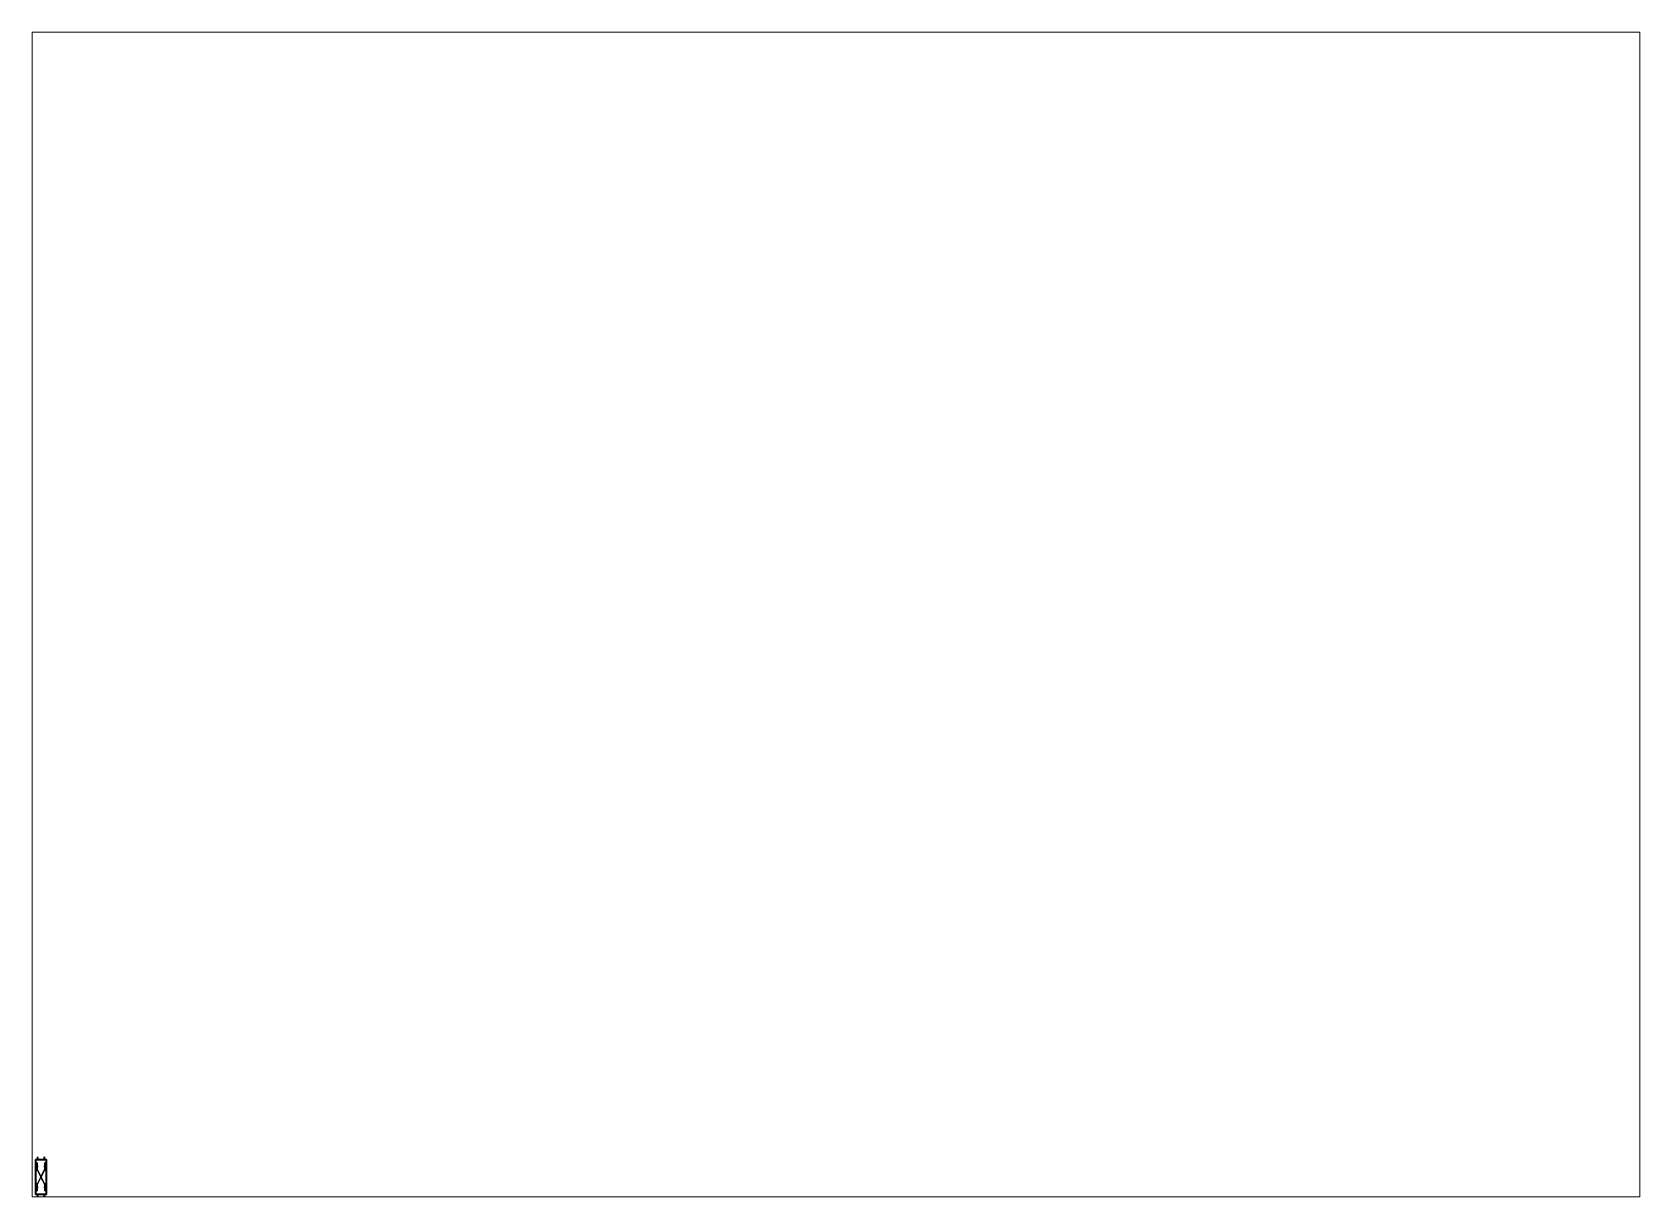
# Paper-space layout 'Layout1' of a CAD drawing. Extents: x 28 to 251, y 20 to 181.
# The model-space entities are those that its viewports show. They can reach past a viewport. Long polylines and large blocks are cut down to what shows.
import ezdxf

# ---------------------------------------------------------------- set-up
doc = ezdxf.new("R2010")
doc.units = 0
doc.layers.get('0').update_dxf_attribs({"linetype": 'CONTINUOUS'})
doc.layers.add('BUFFER', color=1, linetype='CONTINUOUS')

msp = doc.modelspace()

# ---------------------------------------------------------------- linework, layer by layer
for points in [[(1.42, 4.6, 0.99), (1.42, -4.6, 0.99), (-1.42, -4.6, 0.99), (-1.42, 4.6, 0.99)], [(-1.42, 4.6, 0.99), (-1.42, -4.6, 0.99), (-1.42, -4.6, 1.24), (-1.42, 4.6, 1.24)], [(1.42, 4.6, 1.24), (1.42, 4.6, 0.99), (-1.42, 4.6, 0.99), (-1.42, 4.6, 1.24)], [(-1.42, 4.6, 1.67), (-1.36, 4.54, 1.67), (1.36, 4.54, 1.67), (1.42, 4.6, 1.67)], [(1.42, 4.6, 1.67), (1.42, 4.6, 1.24), (-1.42, 4.6, 1.24), (-1.42, 4.6, 1.67)], [(-1.42, 4.6, 1.67), (-1.42, 4.6, 1.24), (-1.42, -4.6, 1.24), (-1.42, -4.6, 1.67)], [(-1.36, 4.5, 1.67), (-1.36, 4.54, 1.67), (-1.42, 4.6, 1.67), (-1.42, 4.5, 1.67)], [(-1.42, 3.35, 2), (-1.42, 4.5, 1.67), (-1.42, -4.5, 1.67), (-1.42, -3.35, 2)], [(-1.36, 3.35, 2), (-1.36, 4.5, 1.67), (-1.42, 4.5, 1.67), (-1.42, 3.35, 2)], [(-1.36, 4.54, 1.67), (-1.36, 4.54, 1.24), (1.36, 4.54, 1.24), (1.36, 4.54, 1.67)], [(-1.36, -4.54, 1.67), (-1.36, -4.54, 1.24), (-1.36, 4.54, 1.24), (-1.36, 4.54, 1.67)], [(1.36, 4.54, 1.24), (-1.36, 4.54, 1.24), (-1.36, -4.54, 1.24), (1.36, -4.54, 1.24)], [(-1.36, -3.35, 2), (-1.36, -4.5, 1.67), (-1.36, 4.5, 1.67), (-1.36, 3.35, 2)], [(1.42, 4.5, 1.67), (1.42, 4.6, 1.67), (1.36, 4.54, 1.67), (1.36, 4.5, 1.67)], [(1.36, 4.54, 1.67), (1.36, 4.54, 1.24), (1.36, -4.54, 1.24), (1.36, -4.54, 1.67)], [(1.42, 3.35, 2), (1.42, 4.5, 1.67), (1.36, 4.5, 1.67), (1.36, 3.35, 2)], [(1.36, 3.35, 2), (1.36, 4.5, 1.67), (1.36, -4.5, 1.67), (1.36, -3.35, 2)], [(1.42, -4.6, 1.24), (1.42, -4.6, 0.99), (1.42, 4.6, 0.99), (1.42, 4.6, 1.24)], [(1.42, -4.6, 1.67), (1.42, -4.6, 1.24), (1.42, 4.6, 1.24), (1.42, 4.6, 1.67)], [(1.42, -3.35, 2), (1.42, -4.5, 1.67), (1.42, 4.5, 1.67), (1.42, 3.35, 2)], [(-1.42, -3.35, 2), (-1.36, -3.35, 2), (-1.36, 3.35, 2), (-1.42, 3.35, 2)], [(-0.93, 2.91, 0.63), (-0.93, 2.91, 0.35), (-1.19, 2.91, 0.35), (-1.19, 2.91, 0.63)], [(-1.19, 2.91, 0.63), (-1.19, 2.91, 0.35), (-1.19, 2.62, 0.35), (-1.19, 2.62, 0.63)], [(-1.19, 2.62, 0.35), (-1.19, 2.91, 0.35), (-0.93, 2.91, 0.35), (-0.93, 2.62, 0.35)], [(-0.93, 2.62, 0.63), (-0.93, 2.91, 0.63), (-1.19, 2.91, 0.63), (-1.19, 2.62, 0.63)], [(-1.19, 2.62, 0.63), (-1.19, 2.62, 0.35), (-0.93, 2.62, 0.35), (-0.93, 2.62, 0.63)], [(-1.02, 2.8, 0.87), (-1.02, 2.8, 0.63), (-1.16, 2.8, 0.63), (-1.16, 2.8, 0.87)], [(-1.16, 2.8, 0.87), (-1.16, 2.8, 0.63), (-1.16, 2.72, 0.63), (-1.16, 2.72, 0.87)], [(-1.02, 2.72, 0.87), (-1.02, 2.8, 0.87), (-1.16, 2.8, 0.87), (-1.16, 2.72, 0.87)], [(-1.16, 2.72, 0.87), (-1.16, 2.72, 0.63), (-1.02, 2.72, 0.63), (-1.02, 2.72, 0.87)], [(-0.98, 3.69, 0.99), (-0.98, 3.69, 0.96), (-1.15, 3.69, 0.96), (-1.15, 3.69, 0.99)], [(-1.15, 3.69, 0.96), (-0.98, 3.69, 0.96), (-0.98, 3.33, 0.83), (-1.15, 3.33, 0.83)], [(-1.15, 3.69, 0.99), (-1.15, 3.69, 0.96), (-1.15, 3.33, 0.83), (-1.15, 3.19, 0.99)], [(-1.15, 3.35, 0.88), (-1.15, 2.95, 0.68), (-1.15, 3.04, 0.85), (-1.15, 3.26, 0.95)], [(-1.02, 3.35, 0.88), (-1.02, 2.95, 0.68), (-1.15, 2.95, 0.68), (-1.15, 3.35, 0.88)], [(-1.15, 3.33, 0.83), (-0.98, 3.33, 0.83), (-0.98, 3.19, 0.99), (-1.15, 3.19, 0.99)], [(-1.15, 3.26, 0.95), (-1.15, 3.04, 0.85), (-1.02, 3.04, 0.85), (-1.02, 3.26, 0.95)], [(-1.15, 2.95, 0.68), (-1.15, 2.8, 0.68), (-1.15, 2.8, 0.85), (-1.15, 3.04, 0.85)], [(-1.15, 3.04, 0.85), (-1.15, 2.8, 0.85), (-1.02, 2.8, 0.85), (-1.02, 3.04, 0.85)], [(-1.02, 2.95, 0.68), (-1.02, 2.8, 0.68), (-1.15, 2.8, 0.68), (-1.15, 2.95, 0.68)], [(-1.02, 2.48, 0.85), (-1.02, 2.72, 0.85), (-1.15, 2.72, 0.85), (-1.15, 2.48, 0.85)], [(-1.15, 2.57, 0.68), (-1.15, 2.72, 0.68), (-1.02, 2.72, 0.68), (-1.02, 2.57, 0.68)], [(-1.15, 2.72, 0.85), (-1.15, 2.72, 0.68), (-1.15, 2.57, 0.68), (-1.15, 2.48, 0.85)], [(-1.15, 2.17, 0.88), (-1.15, 2.57, 0.68), (-1.02, 2.57, 0.68), (-1.02, 2.17, 0.88)], [(-1.15, 2.48, 0.85), (-1.15, 2.57, 0.68), (-1.15, 2.17, 0.88), (-1.15, 2.26, 0.95)], [(-1.02, 2.26, 0.95), (-1.02, 2.48, 0.85), (-1.15, 2.48, 0.85), (-1.15, 2.26, 0.95)], [(-0.98, 2.19, 0.83), (-1.15, 2.19, 0.83), (-1.15, 2.33, 0.99), (-0.98, 2.33, 0.99)], [(-1.15, 2.33, 0.99), (-1.15, 2.19, 0.83), (-1.15, 1.83, 0.96), (-1.15, 1.83, 0.99)], [(-0.98, 1.83, 0.96), (-1.15, 1.83, 0.96), (-1.15, 2.19, 0.83), (-0.98, 2.19, 0.83)], [(-1.15, 1.83, 0.99), (-1.15, 1.83, 0.96), (-0.98, 1.83, 0.96), (-0.98, 1.83, 0.99)], [(-1.02, 3.04, 0.85), (-1.02, 2.95, 0.68), (-1.02, 3.35, 0.88), (-1.02, 3.26, 0.95)], [(-0.98, 3.27, 0.99), (-0.98, 2.94, 0.35), (-1.02, 2.94, 0.35), (-1.02, 3.27, 0.99)], [(-1.02, 3.27, 0.99), (-1.02, 2.94, 0.35), (-1.02, 2.94, 0.49), (-1.02, 3.19, 0.99)], [(-1.02, 3.19, 0.99), (-1.02, 2.94, 0.49), (-0.98, 2.94, 0.49), (-0.98, 3.19, 0.99)], [(-0.98, 2.94, 0.99), (-0.98, 2.94, 0.23), (-1.02, 2.94, 0.23), (-1.02, 2.94, 0.99)], [(-1.02, 2.94, 0.68), (-1.02, 2.94, 0.23), (-1.02, 2.59, 0.23), (-1.02, 2.59, 0.68)], [(-1.02, 2.59, 0.23), (-1.02, 2.94, 0.23), (-0.98, 2.94, 0.23), (-0.98, 2.59, 0.23)], [(-1.02, 2.94, 0.99), (-1.02, 2.94, 0.68), (-1.02, 2.86, 0.68), (-1.02, 2.86, 0.99)], [(-0.98, 2.67, 0.68), (-0.98, 2.86, 0.68), (-1.02, 2.94, 0.68), (-1.02, 2.59, 0.68)], [(-1.02, 2.86, 0.99), (-1.02, 2.86, 0.68), (-0.98, 2.86, 0.68), (-0.98, 2.86, 0.99)], [(-1.02, 2.72, 0.63), (-1.02, 2.8, 0.63), (-1.02, 2.8, 0.87), (-1.02, 2.72, 0.87)], [(-0.98, 2.67, 0.99), (-0.98, 2.67, 0.68), (-1.02, 2.67, 0.68), (-1.02, 2.67, 0.99)], [(-1.02, 2.67, 0.99), (-1.02, 2.67, 0.68), (-1.02, 2.59, 0.68), (-1.02, 2.59, 0.99)], [(-1.02, 2.26, 0.99), (-1.02, 2.59, 0.35), (-0.98, 2.59, 0.35), (-0.98, 2.26, 0.99)], [(-1.02, 2.59, 0.49), (-1.02, 2.59, 0.35), (-1.02, 2.26, 0.99), (-1.02, 2.34, 0.99)], [(-1.02, 2.59, 0.99), (-1.02, 2.59, 0.23), (-0.98, 2.59, 0.23), (-0.98, 2.59, 0.99)], [(-0.98, 2.34, 0.99), (-0.98, 2.59, 0.49), (-1.02, 2.59, 0.49), (-1.02, 2.34, 0.99)], [(-1.02, 2.17, 0.88), (-1.02, 2.57, 0.68), (-1.02, 2.48, 0.85), (-1.02, 2.26, 0.95)], [(-1, 2.03, 0.9), (-0.02, 0.03, 0.43), (-0.02, 0.03, 0.46), (-1, 2, 0.92)], [(-0.98, 2.03, 0.9), (0, 0.03, 0.43), (-0.02, 0.03, 0.43), (-1, 2.03, 0.9)], [(-1, 2, 0.92), (-0.02, 0.03, 0.46), (0, 0.03, 0.46), (-0.98, 2, 0.92)], [(-0.98, 3.19, 0.99), (-0.98, 3.33, 0.83), (-0.98, 3.69, 0.96), (-0.98, 3.69, 0.99)], [(-0.98, 2.94, 0.49), (-0.98, 2.94, 0.35), (-0.98, 3.27, 0.99), (-0.98, 3.19, 0.99)], [(-0.98, 2.59, 0.23), (-0.98, 2.94, 0.23), (-0.98, 2.94, 0.68), (-0.98, 2.59, 0.68)], [(-0.98, 2.86, 0.68), (-0.98, 2.94, 0.68), (-0.98, 2.94, 0.99), (-0.98, 2.86, 0.99)], [(-0.98, 2.59, 0.68), (-0.98, 2.67, 0.68), (-0.98, 2.67, 0.99), (-0.98, 2.59, 0.99)], [(-0.98, 2.26, 0.99), (-0.98, 2.59, 0.35), (-0.98, 2.59, 0.49), (-0.98, 2.34, 0.99)], [(-0.98, 1.83, 0.99), (-0.98, 1.83, 0.96), (-0.98, 2.19, 0.83), (-0.98, 2.33, 0.99)], [(0, 0.03, 0.46), (0, 0.03, 0.43), (-0.98, 2.03, 0.9), (-0.98, 2, 0.92)], [(-0.93, 2.62, 0.35), (-0.93, 2.91, 0.35), (-0.93, 2.91, 0.63), (-0.93, 2.62, 0.63)], [(-0.02, 0.03, 0.41), (-0.04, 0, 0.41), (-0.04, 0, 0.99), (-0.02, 0.03, 0.99)], [(0.02, 0.03, 0.41), (-0.02, -0.03, 0.41), (-0.04, 0, 0.41), (-0.02, 0.03, 0.41)], [(-0.04, 0, 0.41), (-0.02, -0.03, 0.41), (-0.02, -0.03, 0.99), (-0.04, 0, 0.99)], [(0.02, 0.03, 0.41), (-0.02, 0.03, 0.41), (-0.02, 0.03, 0.99), (0.02, 0.03, 0.99)], [(0.04, 0, 0.41), (0.02, -0.03, 0.41), (-0.02, -0.03, 0.41), (0.02, 0.03, 0.41)], [(0.98, 2.03, 0.9), (0, 0.03, 0.43), (0, 0.03, 0.46), (0.98, 2, 0.92)], [(1, 2.03, 0.9), (0.02, 0.03, 0.43), (0, 0.03, 0.43), (0.98, 2.03, 0.9)], [(0.98, 2, 0.92), (0, 0.03, 0.46), (0.02, 0.03, 0.46), (1, 2, 0.92)], [(0.02, 0.03, 0.46), (0.02, 0.03, 0.43), (1, 2.03, 0.9), (1, 2, 0.92)], [(0.04, 0, 0.41), (0.02, 0.03, 0.41), (0.02, 0.03, 0.99), (0.04, 0, 0.99)], [(0.02, -0.03, 0.41), (0.04, 0, 0.41), (0.04, 0, 0.99), (0.02, -0.03, 0.99)], [(1.19, 2.91, 0.63), (1.19, 2.91, 0.35), (0.93, 2.91, 0.35), (0.93, 2.91, 0.63)], [(0.93, 2.91, 0.35), (0.93, 2.62, 0.35), (0.93, 2.62, 0.63), (0.93, 2.91, 0.63)], [(1.19, 2.91, 0.35), (1.19, 2.62, 0.35), (0.93, 2.62, 0.35), (0.93, 2.91, 0.35)], [(0.93, 2.91, 0.63), (0.93, 2.62, 0.63), (1.19, 2.62, 0.63), (1.19, 2.91, 0.63)], [(0.93, 2.62, 0.63), (0.93, 2.62, 0.35), (1.19, 2.62, 0.35), (1.19, 2.62, 0.63)], [(0.98, 3.69, 0.99), (0.98, 3.69, 0.96), (0.98, 3.33, 0.83), (0.98, 3.19, 0.99)], [(1.15, 3.69, 0.99), (1.15, 3.69, 0.96), (0.98, 3.69, 0.96), (0.98, 3.69, 0.99)], [(0.98, 3.69, 0.96), (1.15, 3.69, 0.96), (1.15, 3.33, 0.83), (0.98, 3.33, 0.83)], [(0.98, 3.33, 0.83), (1.15, 3.33, 0.83), (1.15, 3.19, 0.99), (0.98, 3.19, 0.99)], [(1.02, 3.27, 0.99), (1.02, 2.94, 0.35), (0.98, 2.94, 0.35), (0.98, 3.27, 0.99)], [(0.98, 3.27, 0.99), (0.98, 2.94, 0.35), (0.98, 2.94, 0.49), (0.98, 3.19, 0.99)], [(0.98, 3.19, 0.99), (0.98, 2.94, 0.49), (1.02, 2.94, 0.49), (1.02, 3.19, 0.99)], [(1.02, 2.94, 0.99), (1.02, 2.94, 0.23), (0.98, 2.94, 0.23), (0.98, 2.94, 0.99)], [(0.98, 2.94, 0.23), (0.98, 2.59, 0.23), (0.98, 2.59, 0.68), (0.98, 2.94, 0.68)], [(1.02, 2.94, 0.23), (1.02, 2.59, 0.23), (0.98, 2.59, 0.23), (0.98, 2.94, 0.23)], [(0.98, 2.94, 0.68), (0.98, 2.86, 0.68), (0.98, 2.86, 0.99), (0.98, 2.94, 0.99)], [(0.98, 2.86, 0.68), (0.98, 2.67, 0.68), (1.02, 2.59, 0.68), (1.02, 2.94, 0.68)], [(0.98, 2.86, 0.99), (0.98, 2.86, 0.68), (1.02, 2.86, 0.68), (1.02, 2.86, 0.99)], [(1.02, 2.67, 0.99), (1.02, 2.67, 0.68), (0.98, 2.67, 0.68), (0.98, 2.67, 0.99)], [(0.98, 2.67, 0.68), (0.98, 2.59, 0.68), (0.98, 2.59, 0.99), (0.98, 2.67, 0.99)], [(0.98, 2.26, 0.99), (0.98, 2.59, 0.35), (1.02, 2.59, 0.35), (1.02, 2.26, 0.99)], [(0.98, 2.59, 0.49), (0.98, 2.59, 0.35), (0.98, 2.26, 0.99), (0.98, 2.34, 0.99)], [(0.98, 2.59, 0.99), (0.98, 2.59, 0.23), (1.02, 2.59, 0.23), (1.02, 2.59, 0.99)], [(1.02, 2.34, 0.99), (1.02, 2.59, 0.49), (0.98, 2.59, 0.49), (0.98, 2.34, 0.99)], [(1.15, 2.19, 0.83), (0.98, 2.19, 0.83), (0.98, 2.33, 0.99), (1.15, 2.33, 0.99)], [(0.98, 2.33, 0.99), (0.98, 2.19, 0.83), (0.98, 1.83, 0.96), (0.98, 1.83, 0.99)], [(1.15, 1.83, 0.96), (0.98, 1.83, 0.96), (0.98, 2.19, 0.83), (1.15, 2.19, 0.83)], [(0.98, 1.83, 0.99), (0.98, 1.83, 0.96), (1.15, 1.83, 0.96), (1.15, 1.83, 0.99)], [(1.15, 3.35, 0.88), (1.15, 2.95, 0.68), (1.02, 2.95, 0.68), (1.02, 3.35, 0.88)], [(1.02, 3.35, 0.88), (1.02, 2.95, 0.68), (1.02, 3.04, 0.85), (1.02, 3.26, 0.95)], [(1.02, 2.94, 0.49), (1.02, 2.94, 0.35), (1.02, 3.27, 0.99), (1.02, 3.19, 0.99)], [(1.02, 3.26, 0.95), (1.02, 3.04, 0.85), (1.15, 3.04, 0.85), (1.15, 3.26, 0.95)], [(1.02, 3.04, 0.85), (1.02, 2.8, 0.85), (1.15, 2.8, 0.85), (1.15, 3.04, 0.85)], [(1.02, 2.95, 0.68), (1.02, 2.8, 0.68), (1.02, 2.8, 0.85), (1.02, 3.04, 0.85)], [(1.15, 2.95, 0.68), (1.15, 2.8, 0.68), (1.02, 2.8, 0.68), (1.02, 2.95, 0.68)], [(1.02, 2.59, 0.68), (1.02, 2.59, 0.23), (1.02, 2.94, 0.23), (1.02, 2.94, 0.68)], [(1.02, 2.86, 0.99), (1.02, 2.86, 0.68), (1.02, 2.94, 0.68), (1.02, 2.94, 0.99)], [(1.02, 2.8, 0.87), (1.02, 2.72, 0.87), (1.16, 2.72, 0.87), (1.16, 2.8, 0.87)], [(1.02, 2.8, 0.63), (1.02, 2.72, 0.63), (1.02, 2.72, 0.87), (1.02, 2.8, 0.87)], [(1.16, 2.8, 0.87), (1.16, 2.8, 0.63), (1.02, 2.8, 0.63), (1.02, 2.8, 0.87)], [(1.15, 2.48, 0.85), (1.15, 2.72, 0.85), (1.02, 2.72, 0.85), (1.02, 2.48, 0.85)], [(1.02, 2.57, 0.68), (1.02, 2.72, 0.68), (1.15, 2.72, 0.68), (1.15, 2.57, 0.68)], [(1.02, 2.72, 0.85), (1.02, 2.72, 0.68), (1.02, 2.57, 0.68), (1.02, 2.48, 0.85)], [(1.02, 2.72, 0.87), (1.02, 2.72, 0.63), (1.16, 2.72, 0.63), (1.16, 2.72, 0.87)], [(1.02, 2.59, 0.99), (1.02, 2.59, 0.68), (1.02, 2.67, 0.68), (1.02, 2.67, 0.99)], [(1.02, 2.26, 0.99), (1.02, 2.59, 0.35), (1.02, 2.59, 0.49), (1.02, 2.34, 0.99)], [(1.02, 2.17, 0.88), (1.02, 2.57, 0.68), (1.15, 2.57, 0.68), (1.15, 2.17, 0.88)], [(1.02, 2.48, 0.85), (1.02, 2.57, 0.68), (1.02, 2.17, 0.88), (1.02, 2.26, 0.95)], [(1.15, 2.26, 0.95), (1.15, 2.48, 0.85), (1.02, 2.48, 0.85), (1.02, 2.26, 0.95)], [(1.15, 3.19, 0.99), (1.15, 3.33, 0.83), (1.15, 3.69, 0.96), (1.15, 3.69, 0.99)], [(1.15, 3.04, 0.85), (1.15, 2.95, 0.68), (1.15, 3.35, 0.88), (1.15, 3.26, 0.95)], [(1.15, 2.8, 0.85), (1.15, 2.8, 0.68), (1.15, 2.95, 0.68), (1.15, 3.04, 0.85)], [(1.15, 2.57, 0.68), (1.15, 2.72, 0.68), (1.15, 2.72, 0.85), (1.15, 2.48, 0.85)], [(1.15, 2.17, 0.88), (1.15, 2.57, 0.68), (1.15, 2.48, 0.85), (1.15, 2.26, 0.95)], [(1.15, 1.83, 0.99), (1.15, 1.83, 0.96), (1.15, 2.19, 0.83), (1.15, 2.33, 0.99)], [(1.16, 2.72, 0.87), (1.16, 2.72, 0.63), (1.16, 2.8, 0.63), (1.16, 2.8, 0.87)], [(1.19, 2.62, 0.63), (1.19, 2.62, 0.35), (1.19, 2.91, 0.35), (1.19, 2.91, 0.63)], [(1.36, -3.35, 2), (1.42, -3.35, 2), (1.42, 3.35, 2), (1.36, 3.35, 2)], [(-1.42, -4.5, 1.67), (-1.36, -4.5, 1.67), (-1.36, -3.35, 2), (-1.42, -3.35, 2)], [(-1.19, -2.61, 0.63), (-1.19, -2.61, 0.35), (-1.19, -2.9, 0.35), (-1.19, -2.9, 0.63)], [(-0.93, -2.61, 0.63), (-0.93, -2.61, 0.35), (-1.19, -2.61, 0.35), (-1.19, -2.61, 0.63)], [(-1.19, -2.9, 0.35), (-1.19, -2.61, 0.35), (-0.93, -2.61, 0.35), (-0.93, -2.9, 0.35)], [(-0.93, -2.9, 0.63), (-0.93, -2.61, 0.63), (-1.19, -2.61, 0.63), (-1.19, -2.9, 0.63)], [(-1.19, -2.9, 0.63), (-1.19, -2.9, 0.35), (-0.93, -2.9, 0.35), (-0.93, -2.9, 0.63)], [(-1.16, -2.72, 0.87), (-1.16, -2.72, 0.63), (-1.16, -2.8, 0.63), (-1.16, -2.8, 0.87)], [(-1.02, -2.72, 0.87), (-1.02, -2.72, 0.63), (-1.16, -2.72, 0.63), (-1.16, -2.72, 0.87)], [(-1.02, -2.8, 0.87), (-1.02, -2.72, 0.87), (-1.16, -2.72, 0.87), (-1.16, -2.8, 0.87)], [(-1.16, -2.8, 0.87), (-1.16, -2.8, 0.63), (-1.02, -2.8, 0.63), (-1.02, -2.8, 0.87)], [(-1.15, -1.83, 0.99), (-1.15, -1.83, 0.96), (-1.15, -2.19, 0.83), (-1.15, -2.33, 0.99)], [(-1.15, -1.83, 0.96), (-0.98, -1.83, 0.96), (-0.98, -2.19, 0.83), (-1.15, -2.19, 0.83)], [(-0.98, -1.83, 0.99), (-0.98, -1.83, 0.96), (-1.15, -1.83, 0.96), (-1.15, -1.83, 0.99)], [(-1.02, -2.17, 0.88), (-1.02, -2.57, 0.68), (-1.15, -2.57, 0.68), (-1.15, -2.17, 0.88)], [(-1.15, -2.17, 0.88), (-1.15, -2.57, 0.68), (-1.15, -2.48, 0.85), (-1.15, -2.26, 0.95)], [(-1.15, -2.19, 0.83), (-0.98, -2.19, 0.83), (-0.98, -2.33, 0.99), (-1.15, -2.33, 0.99)], [(-1.15, -2.26, 0.95), (-1.15, -2.48, 0.85), (-1.02, -2.48, 0.85), (-1.02, -2.26, 0.95)], [(-1.15, -2.57, 0.68), (-1.15, -2.72, 0.68), (-1.15, -2.72, 0.85), (-1.15, -2.48, 0.85)], [(-1.15, -2.48, 0.85), (-1.15, -2.72, 0.85), (-1.02, -2.72, 0.85), (-1.02, -2.48, 0.85)], [(-1.02, -2.57, 0.68), (-1.02, -2.72, 0.68), (-1.15, -2.72, 0.68), (-1.15, -2.57, 0.68)], [(-1.15, -2.8, 0.85), (-1.15, -2.8, 0.68), (-1.15, -2.95, 0.68), (-1.15, -3.04, 0.85)], [(-1.15, -2.95, 0.68), (-1.15, -2.8, 0.68), (-1.02, -2.8, 0.68), (-1.02, -2.95, 0.68)], [(-1.02, -3.04, 0.85), (-1.02, -2.8, 0.85), (-1.15, -2.8, 0.85), (-1.15, -3.04, 0.85)], [(-1.15, -3.04, 0.85), (-1.15, -2.95, 0.68), (-1.15, -3.35, 0.88), (-1.15, -3.26, 0.95)], [(-1.15, -3.35, 0.88), (-1.15, -2.95, 0.68), (-1.02, -2.95, 0.68), (-1.02, -3.35, 0.88)], [(-1.02, -3.26, 0.95), (-1.02, -3.04, 0.85), (-1.15, -3.04, 0.85), (-1.15, -3.26, 0.95)], [(-1.15, -3.19, 0.99), (-1.15, -3.33, 0.83), (-1.15, -3.69, 0.96), (-1.15, -3.69, 0.99)], [(-0.98, -3.33, 0.83), (-1.15, -3.33, 0.83), (-1.15, -3.19, 0.99), (-0.98, -3.19, 0.99)], [(-0.98, -3.69, 0.96), (-1.15, -3.69, 0.96), (-1.15, -3.33, 0.83), (-0.98, -3.33, 0.83)], [(-1.15, -3.69, 0.99), (-1.15, -3.69, 0.96), (-0.98, -3.69, 0.96), (-0.98, -3.69, 0.99)], [(-1.02, -2.48, 0.85), (-1.02, -2.57, 0.68), (-1.02, -2.17, 0.88), (-1.02, -2.26, 0.95)], [(-1.02, -2.25, 0.99), (-1.02, -2.58, 0.35), (-1.02, -2.58, 0.49), (-1.02, -2.33, 0.99)], [(-0.98, -2.25, 0.99), (-0.98, -2.58, 0.35), (-1.02, -2.58, 0.35), (-1.02, -2.25, 0.99)], [(-1.02, -2.33, 0.99), (-1.02, -2.58, 0.49), (-0.98, -2.58, 0.49), (-0.98, -2.33, 0.99)], [(-1.02, -2.58, 0.99), (-1.02, -2.58, 0.68), (-1.02, -2.66, 0.68), (-1.02, -2.66, 0.99)], [(-0.98, -2.58, 0.99), (-0.98, -2.58, 0.23), (-1.02, -2.58, 0.23), (-1.02, -2.58, 0.99)], [(-1.02, -2.58, 0.68), (-1.02, -2.58, 0.23), (-1.02, -2.93, 0.23), (-1.02, -2.93, 0.68)], [(-1.02, -2.93, 0.23), (-1.02, -2.58, 0.23), (-0.98, -2.58, 0.23), (-0.98, -2.93, 0.23)], [(-0.98, -2.85, 0.68), (-0.98, -2.66, 0.68), (-1.02, -2.58, 0.68), (-1.02, -2.93, 0.68)], [(-1.02, -2.66, 0.99), (-1.02, -2.66, 0.68), (-0.98, -2.66, 0.68), (-0.98, -2.66, 0.99)], [(-1.02, -2.8, 0.63), (-1.02, -2.72, 0.63), (-1.02, -2.72, 0.87), (-1.02, -2.8, 0.87)], [(-1.02, -2.85, 0.99), (-1.02, -2.85, 0.68), (-1.02, -2.93, 0.68), (-1.02, -2.93, 0.99)], [(-0.98, -2.85, 0.99), (-0.98, -2.85, 0.68), (-1.02, -2.85, 0.68), (-1.02, -2.85, 0.99)], [(-1.02, -2.93, 0.99), (-1.02, -2.93, 0.23), (-0.98, -2.93, 0.23), (-0.98, -2.93, 0.99)], [(-1.02, -2.93, 0.49), (-1.02, -2.93, 0.35), (-1.02, -3.26, 0.99), (-1.02, -3.18, 0.99)], [(-1.02, -3.26, 0.99), (-1.02, -2.93, 0.35), (-0.98, -2.93, 0.35), (-0.98, -3.26, 0.99)], [(-0.98, -3.18, 0.99), (-0.98, -2.93, 0.49), (-1.02, -2.93, 0.49), (-1.02, -3.18, 0.99)], [(-1.02, -3.35, 0.88), (-1.02, -2.95, 0.68), (-1.02, -3.04, 0.85), (-1.02, -3.26, 0.95)], [(-0.02, -0.03, 0.46), (-0.02, -0.03, 0.43), (-1, -2.03, 0.9), (-1, -2, 0.92)], [(-1, -2.03, 0.9), (-0.02, -0.03, 0.43), (0, -0.03, 0.43), (-0.98, -2.03, 0.9)], [(-0.98, -2, 0.92), (0, -0.03, 0.46), (-0.02, -0.03, 0.46), (-1, -2, 0.92)], [(-0.98, -2.03, 0.9), (0, -0.03, 0.43), (0, -0.03, 0.46), (-0.98, -2, 0.92)], [(-0.98, -2.33, 0.99), (-0.98, -2.19, 0.83), (-0.98, -1.83, 0.96), (-0.98, -1.83, 0.99)], [(-0.98, -2.58, 0.49), (-0.98, -2.58, 0.35), (-0.98, -2.25, 0.99), (-0.98, -2.33, 0.99)], [(-0.98, -2.66, 0.68), (-0.98, -2.58, 0.68), (-0.98, -2.58, 0.99), (-0.98, -2.66, 0.99)], [(-0.98, -2.93, 0.23), (-0.98, -2.58, 0.23), (-0.98, -2.58, 0.68), (-0.98, -2.93, 0.68)], [(-0.98, -2.93, 0.68), (-0.98, -2.85, 0.68), (-0.98, -2.85, 0.99), (-0.98, -2.93, 0.99)], [(-0.98, -3.26, 0.99), (-0.98, -2.93, 0.35), (-0.98, -2.93, 0.49), (-0.98, -3.18, 0.99)], [(-0.98, -3.69, 0.99), (-0.98, -3.69, 0.96), (-0.98, -3.33, 0.83), (-0.98, -3.19, 0.99)], [(-0.93, -2.9, 0.35), (-0.93, -2.61, 0.35), (-0.93, -2.61, 0.63), (-0.93, -2.9, 0.63)], [(-0.02, -0.03, 0.41), (0.02, -0.03, 0.41), (0.02, -0.03, 0.99), (-0.02, -0.03, 0.99)], [(1, -2, 0.92), (0.02, -0.03, 0.46), (0, -0.03, 0.46), (0.98, -2, 0.92)], [(0, -0.03, 0.46), (0, -0.03, 0.43), (0.98, -2.03, 0.9), (0.98, -2, 0.92)], [(0.98, -2.03, 0.9), (0, -0.03, 0.43), (0.02, -0.03, 0.43), (1, -2.03, 0.9)], [(1, -2.03, 0.9), (0.02, -0.03, 0.43), (0.02, -0.03, 0.46), (1, -2, 0.92)], [(0.93, -2.61, 0.35), (0.93, -2.9, 0.35), (0.93, -2.9, 0.63), (0.93, -2.61, 0.63)], [(1.19, -2.61, 0.63), (1.19, -2.61, 0.35), (0.93, -2.61, 0.35), (0.93, -2.61, 0.63)], [(1.19, -2.61, 0.35), (1.19, -2.9, 0.35), (0.93, -2.9, 0.35), (0.93, -2.61, 0.35)], [(0.93, -2.61, 0.63), (0.93, -2.9, 0.63), (1.19, -2.9, 0.63), (1.19, -2.61, 0.63)], [(0.93, -2.9, 0.63), (0.93, -2.9, 0.35), (1.19, -2.9, 0.35), (1.19, -2.9, 0.63)], [(0.98, -1.83, 0.99), (0.98, -1.83, 0.96), (0.98, -2.19, 0.83), (0.98, -2.33, 0.99)], [(0.98, -1.83, 0.96), (1.15, -1.83, 0.96), (1.15, -2.19, 0.83), (0.98, -2.19, 0.83)], [(1.15, -1.83, 0.99), (1.15, -1.83, 0.96), (0.98, -1.83, 0.96), (0.98, -1.83, 0.99)], [(0.98, -2.19, 0.83), (1.15, -2.19, 0.83), (1.15, -2.33, 0.99), (0.98, -2.33, 0.99)], [(1.02, -2.25, 0.99), (1.02, -2.58, 0.35), (0.98, -2.58, 0.35), (0.98, -2.25, 0.99)], [(0.98, -2.25, 0.99), (0.98, -2.58, 0.35), (0.98, -2.58, 0.49), (0.98, -2.33, 0.99)], [(0.98, -2.33, 0.99), (0.98, -2.58, 0.49), (1.02, -2.58, 0.49), (1.02, -2.33, 0.99)], [(0.98, -2.58, 0.68), (0.98, -2.66, 0.68), (0.98, -2.66, 0.99), (0.98, -2.58, 0.99)], [(1.02, -2.58, 0.99), (1.02, -2.58, 0.23), (0.98, -2.58, 0.23), (0.98, -2.58, 0.99)], [(0.98, -2.58, 0.23), (0.98, -2.93, 0.23), (0.98, -2.93, 0.68), (0.98, -2.58, 0.68)], [(1.02, -2.58, 0.23), (1.02, -2.93, 0.23), (0.98, -2.93, 0.23), (0.98, -2.58, 0.23)], [(0.98, -2.66, 0.68), (0.98, -2.85, 0.68), (1.02, -2.93, 0.68), (1.02, -2.58, 0.68)], [(0.98, -2.66, 0.99), (0.98, -2.66, 0.68), (1.02, -2.66, 0.68), (1.02, -2.66, 0.99)], [(0.98, -2.85, 0.68), (0.98, -2.93, 0.68), (0.98, -2.93, 0.99), (0.98, -2.85, 0.99)], [(1.02, -2.85, 0.99), (1.02, -2.85, 0.68), (0.98, -2.85, 0.68), (0.98, -2.85, 0.99)], [(0.98, -2.93, 0.99), (0.98, -2.93, 0.23), (1.02, -2.93, 0.23), (1.02, -2.93, 0.99)], [(0.98, -3.26, 0.99), (0.98, -2.93, 0.35), (1.02, -2.93, 0.35), (1.02, -3.26, 0.99)], [(0.98, -2.93, 0.49), (0.98, -2.93, 0.35), (0.98, -3.26, 0.99), (0.98, -3.18, 0.99)], [(1.02, -3.18, 0.99), (1.02, -2.93, 0.49), (0.98, -2.93, 0.49), (0.98, -3.18, 0.99)], [(0.98, -3.19, 0.99), (0.98, -3.33, 0.83), (0.98, -3.69, 0.96), (0.98, -3.69, 0.99)], [(1.15, -3.33, 0.83), (0.98, -3.33, 0.83), (0.98, -3.19, 0.99), (1.15, -3.19, 0.99)], [(1.15, -3.69, 0.96), (0.98, -3.69, 0.96), (0.98, -3.33, 0.83), (1.15, -3.33, 0.83)], [(0.98, -3.69, 0.99), (0.98, -3.69, 0.96), (1.15, -3.69, 0.96), (1.15, -3.69, 0.99)], [(1.02, -2.17, 0.88), (1.02, -2.57, 0.68), (1.02, -2.48, 0.85), (1.02, -2.26, 0.95)], [(1.15, -2.17, 0.88), (1.15, -2.57, 0.68), (1.02, -2.57, 0.68), (1.02, -2.17, 0.88)], [(1.02, -2.58, 0.49), (1.02, -2.58, 0.35), (1.02, -2.25, 0.99), (1.02, -2.33, 0.99)], [(1.02, -2.26, 0.95), (1.02, -2.48, 0.85), (1.15, -2.48, 0.85), (1.15, -2.26, 0.95)], [(1.02, -2.57, 0.68), (1.02, -2.72, 0.68), (1.02, -2.72, 0.85), (1.02, -2.48, 0.85)], [(1.02, -2.48, 0.85), (1.02, -2.72, 0.85), (1.15, -2.72, 0.85), (1.15, -2.48, 0.85)], [(1.15, -2.57, 0.68), (1.15, -2.72, 0.68), (1.02, -2.72, 0.68), (1.02, -2.57, 0.68)], [(1.02, -2.66, 0.99), (1.02, -2.66, 0.68), (1.02, -2.58, 0.68), (1.02, -2.58, 0.99)], [(1.02, -2.93, 0.68), (1.02, -2.93, 0.23), (1.02, -2.58, 0.23), (1.02, -2.58, 0.68)], [(1.16, -2.72, 0.87), (1.16, -2.72, 0.63), (1.02, -2.72, 0.63), (1.02, -2.72, 0.87)], [(1.02, -2.72, 0.63), (1.02, -2.8, 0.63), (1.02, -2.8, 0.87), (1.02, -2.72, 0.87)], [(1.02, -2.72, 0.87), (1.02, -2.8, 0.87), (1.16, -2.8, 0.87), (1.16, -2.72, 0.87)], [(1.02, -2.8, 0.87), (1.02, -2.8, 0.63), (1.16, -2.8, 0.63), (1.16, -2.8, 0.87)], [(1.02, -2.8, 0.85), (1.02, -2.8, 0.68), (1.02, -2.95, 0.68), (1.02, -3.04, 0.85)], [(1.02, -2.95, 0.68), (1.02, -2.8, 0.68), (1.15, -2.8, 0.68), (1.15, -2.95, 0.68)], [(1.15, -3.04, 0.85), (1.15, -2.8, 0.85), (1.02, -2.8, 0.85), (1.02, -3.04, 0.85)], [(1.02, -2.93, 0.99), (1.02, -2.93, 0.68), (1.02, -2.85, 0.68), (1.02, -2.85, 0.99)], [(1.02, -3.26, 0.99), (1.02, -2.93, 0.35), (1.02, -2.93, 0.49), (1.02, -3.18, 0.99)], [(1.02, -3.04, 0.85), (1.02, -2.95, 0.68), (1.02, -3.35, 0.88), (1.02, -3.26, 0.95)], [(1.02, -3.35, 0.88), (1.02, -2.95, 0.68), (1.15, -2.95, 0.68), (1.15, -3.35, 0.88)], [(1.15, -3.26, 0.95), (1.15, -3.04, 0.85), (1.02, -3.04, 0.85), (1.02, -3.26, 0.95)], [(1.15, -2.33, 0.99), (1.15, -2.19, 0.83), (1.15, -1.83, 0.96), (1.15, -1.83, 0.99)], [(1.15, -2.48, 0.85), (1.15, -2.57, 0.68), (1.15, -2.17, 0.88), (1.15, -2.26, 0.95)], [(1.15, -2.72, 0.85), (1.15, -2.72, 0.68), (1.15, -2.57, 0.68), (1.15, -2.48, 0.85)], [(1.15, -2.95, 0.68), (1.15, -2.8, 0.68), (1.15, -2.8, 0.85), (1.15, -3.04, 0.85)], [(1.15, -3.35, 0.88), (1.15, -2.95, 0.68), (1.15, -3.04, 0.85), (1.15, -3.26, 0.95)], [(1.15, -3.69, 0.99), (1.15, -3.69, 0.96), (1.15, -3.33, 0.83), (1.15, -3.19, 0.99)], [(1.16, -2.8, 0.87), (1.16, -2.8, 0.63), (1.16, -2.72, 0.63), (1.16, -2.72, 0.87)], [(1.19, -2.9, 0.63), (1.19, -2.9, 0.35), (1.19, -2.61, 0.35), (1.19, -2.61, 0.63)], [(1.36, -4.5, 1.67), (1.42, -4.5, 1.67), (1.42, -3.35, 2), (1.36, -3.35, 2)], [(-1.36, -4.54, 1.67), (-1.36, -4.5, 1.67), (-1.42, -4.5, 1.67), (-1.42, -4.6, 1.67)], [(-1.36, -4.54, 1.67), (-1.42, -4.6, 1.67), (1.42, -4.6, 1.67), (1.36, -4.54, 1.67)], [(-1.42, -4.6, 1.24), (-1.42, -4.6, 0.99), (1.42, -4.6, 0.99), (1.42, -4.6, 1.24)], [(-1.42, -4.6, 1.67), (-1.42, -4.6, 1.24), (1.42, -4.6, 1.24), (1.42, -4.6, 1.67)], [(1.36, -4.54, 1.67), (1.36, -4.54, 1.24), (-1.36, -4.54, 1.24), (-1.36, -4.54, 1.67)], [(1.42, -4.6, 1.67), (1.42, -4.5, 1.67), (1.36, -4.5, 1.67), (1.36, -4.54, 1.67)]]:
    msp.add_3dface(points)
at = {"layer": 'BUFFER'}
for points in [[(-0.95, 5.1, 1.05), (-0.97, 5.1, 1.11), (-1.07, 5.14, 1.11), (-1.02, 5.14, 0.98)], [(-0.97, 5.1, 1.11), (-0.95, 5.1, 1.17), (-1.02, 5.14, 1.24), (-1.07, 5.14, 1.11)], [(-1.02, 5.14, 1.24), (-0.89, 5.14, 0.93), (-1.02, 5.14, 0.98), (-1.07, 5.14, 1.11)], [(-0.89, 5.14, 1.29), (-0.76, 5.14, 0.98), (-0.89, 5.14, 0.93), (-1.02, 5.14, 1.24)], [(-0.89, 5.1, 1.03), (-0.95, 5.1, 1.05), (-1.02, 5.14, 0.98), (-0.89, 5.14, 0.93)], [(-0.95, 5.1, 1.17), (-0.89, 5.1, 1.19), (-0.89, 5.14, 1.29), (-1.02, 5.14, 1.24)], [(-0.97, 4.6, 1.03), (-1, 4.6, 1.11), (-0.96, 4.96, 1.11), (-0.94, 4.96, 1.06)], [(-1, 4.6, 1.11), (-0.97, 4.6, 1.19), (-0.94, 4.96, 1.16), (-0.96, 4.96, 1.11)], [(-0.89, 5.1, 1.03), (-0.95, 5.1, 1.17), (-0.97, 5.1, 1.11), (-0.95, 5.1, 1.05)], [(-0.89, 4.6, 1), (-0.97, 4.6, 1.03), (-0.94, 4.96, 1.06), (-0.89, 4.96, 1.04)], [(-0.97, 4.6, 1.19), (-0.89, 4.6, 1.22), (-0.89, 4.96, 1.18), (-0.94, 4.96, 1.16)], [(-0.96, 4.96, 1.11), (-0.94, 4.96, 1.16), (-0.89, 4.96, 1.18), (-0.94, 4.96, 1.06)], [(-0.83, 5.1, 1.05), (-0.89, 5.1, 1.19), (-0.95, 5.1, 1.17), (-0.89, 5.1, 1.03)], [(-0.94, 4.96, 1.06), (-0.89, 4.96, 1.18), (-0.84, 4.96, 1.16), (-0.89, 4.96, 1.04)], [(-0.89, 5.1, 1.15), (-0.93, 5.1, 1.11), (-0.93, 4.96, 1.11), (-0.89, 4.96, 1.15)], [(-0.93, 5.1, 1.11), (-0.89, 5.1, 1.07), (-0.89, 4.96, 1.07), (-0.93, 4.96, 1.11)], [(-0.83, 5.1, 1.05), (-0.89, 5.1, 1.03), (-0.89, 5.14, 0.93), (-0.76, 5.14, 0.98)], [(-0.89, 5.1, 1.19), (-0.83, 5.1, 1.17), (-0.76, 5.14, 1.24), (-0.89, 5.14, 1.29)], [(-0.76, 5.14, 1.24), (-0.71, 5.14, 1.11), (-0.76, 5.14, 0.98), (-0.89, 5.14, 1.29)], [(-0.85, 5.1, 1.11), (-0.89, 5.1, 1.15), (-0.89, 4.96, 1.15), (-0.85, 4.96, 1.11)], [(-0.89, 5.1, 1.07), (-0.85, 5.1, 1.11), (-0.85, 4.96, 1.11), (-0.89, 4.96, 1.07)], [(-0.81, 5.1, 1.11), (-0.83, 5.1, 1.17), (-0.89, 5.1, 1.19), (-0.83, 5.1, 1.05)], [(-0.81, 4.6, 1.03), (-0.89, 4.6, 1), (-0.89, 4.96, 1.04), (-0.84, 4.96, 1.06)], [(-0.89, 4.96, 1.04), (-0.84, 4.96, 1.16), (-0.82, 4.96, 1.11), (-0.84, 4.96, 1.06)], [(-0.89, 4.6, 1.22), (-0.81, 4.6, 1.19), (-0.84, 4.96, 1.16), (-0.89, 4.96, 1.18)], [(-0.78, 4.6, 1.11), (-0.81, 4.6, 1.03), (-0.84, 4.96, 1.06), (-0.82, 4.96, 1.11)], [(-0.81, 4.6, 1.19), (-0.78, 4.6, 1.11), (-0.82, 4.96, 1.11), (-0.84, 4.96, 1.16)], [(-0.81, 5.1, 1.11), (-0.83, 5.1, 1.05), (-0.76, 5.14, 0.98), (-0.71, 5.14, 1.11)], [(-0.83, 5.1, 1.17), (-0.81, 5.1, 1.11), (-0.71, 5.14, 1.11), (-0.76, 5.14, 1.24)], [(0.83, 5.1, 1.05), (0.81, 5.1, 1.11), (0.71, 5.14, 1.11), (0.76, 5.14, 0.98)], [(0.81, 5.1, 1.11), (0.83, 5.1, 1.17), (0.76, 5.14, 1.24), (0.71, 5.14, 1.11)], [(0.76, 5.14, 1.24), (0.89, 5.14, 0.93), (0.76, 5.14, 0.98), (0.71, 5.14, 1.11)], [(0.89, 5.1, 1.03), (0.83, 5.1, 1.05), (0.76, 5.14, 0.98), (0.89, 5.14, 0.93)], [(0.83, 5.1, 1.17), (0.89, 5.1, 1.19), (0.89, 5.14, 1.29), (0.76, 5.14, 1.24)], [(0.89, 5.14, 1.29), (1.02, 5.14, 0.98), (0.89, 5.14, 0.93), (0.76, 5.14, 1.24)], [(0.81, 4.6, 1.03), (0.78, 4.6, 1.11), (0.82, 4.96, 1.11), (0.84, 4.96, 1.06)], [(0.78, 4.6, 1.11), (0.81, 4.6, 1.19), (0.84, 4.96, 1.16), (0.82, 4.96, 1.11)], [(0.89, 5.1, 1.03), (0.83, 5.1, 1.17), (0.81, 5.1, 1.11), (0.83, 5.1, 1.05)], [(0.89, 4.6, 1), (0.81, 4.6, 1.03), (0.84, 4.96, 1.06), (0.89, 4.96, 1.04)], [(0.81, 4.6, 1.19), (0.89, 4.6, 1.22), (0.89, 4.96, 1.18), (0.84, 4.96, 1.16)], [(0.82, 4.96, 1.11), (0.84, 4.96, 1.16), (0.89, 4.96, 1.18), (0.84, 4.96, 1.06)], [(0.95, 5.1, 1.05), (0.89, 5.1, 1.19), (0.83, 5.1, 1.17), (0.89, 5.1, 1.03)], [(0.84, 4.96, 1.06), (0.89, 4.96, 1.18), (0.94, 4.96, 1.16), (0.89, 4.96, 1.04)], [(0.89, 5.1, 1.15), (0.85, 5.1, 1.11), (0.85, 4.96, 1.11), (0.89, 4.96, 1.15)], [(0.85, 5.1, 1.11), (0.89, 5.1, 1.07), (0.89, 4.96, 1.07), (0.85, 4.96, 1.11)], [(0.95, 5.1, 1.05), (0.89, 5.1, 1.03), (0.89, 5.14, 0.93), (1.02, 5.14, 0.98)], [(0.89, 5.1, 1.19), (0.95, 5.1, 1.17), (1.02, 5.14, 1.24), (0.89, 5.14, 1.29)], [(1.02, 5.14, 1.24), (1.07, 5.14, 1.11), (1.02, 5.14, 0.98), (0.89, 5.14, 1.29)], [(0.93, 5.1, 1.11), (0.89, 5.1, 1.15), (0.89, 4.96, 1.15), (0.93, 4.96, 1.11)], [(0.89, 5.1, 1.07), (0.93, 5.1, 1.11), (0.93, 4.96, 1.11), (0.89, 4.96, 1.07)], [(0.97, 5.1, 1.11), (0.95, 5.1, 1.17), (0.89, 5.1, 1.19), (0.95, 5.1, 1.05)], [(0.97, 4.6, 1.03), (0.89, 4.6, 1), (0.89, 4.96, 1.04), (0.94, 4.96, 1.06)], [(0.89, 4.96, 1.04), (0.94, 4.96, 1.16), (0.96, 4.96, 1.11), (0.94, 4.96, 1.06)], [(0.89, 4.6, 1.22), (0.97, 4.6, 1.19), (0.94, 4.96, 1.16), (0.89, 4.96, 1.18)], [(1, 4.6, 1.11), (0.97, 4.6, 1.03), (0.94, 4.96, 1.06), (0.96, 4.96, 1.11)], [(0.97, 4.6, 1.19), (1, 4.6, 1.11), (0.96, 4.96, 1.11), (0.94, 4.96, 1.16)], [(0.97, 5.1, 1.11), (0.95, 5.1, 1.05), (1.02, 5.14, 0.98), (1.07, 5.14, 1.11)], [(0.95, 5.1, 1.17), (0.97, 5.1, 1.11), (1.07, 5.14, 1.11), (1.02, 5.14, 1.24)], [(-0.97, -5.1, 1.11), (-0.95, -5.1, 1.05), (-1.02, -5.14, 0.98), (-1.07, -5.14, 1.11)], [(-0.95, -5.1, 1.17), (-0.97, -5.1, 1.11), (-1.07, -5.14, 1.11), (-1.02, -5.14, 1.24)], [(-1.02, -5.14, 1.24), (-1.07, -5.14, 1.11), (-1.02, -5.14, 0.98), (-0.89, -5.14, 1.29)], [(-0.95, -5.1, 1.05), (-0.89, -5.1, 1.03), (-0.89, -5.14, 0.93), (-1.02, -5.14, 0.98)], [(-0.89, -5.1, 1.19), (-0.95, -5.1, 1.17), (-1.02, -5.14, 1.24), (-0.89, -5.14, 1.29)], [(-0.89, -5.14, 1.29), (-1.02, -5.14, 0.98), (-0.89, -5.14, 0.93), (-0.76, -5.14, 1.24)], [(-1, -4.6, 1.11), (-0.97, -4.6, 1.03), (-0.94, -4.96, 1.06), (-0.96, -4.96, 1.11)], [(-0.97, -4.6, 1.19), (-1, -4.6, 1.11), (-0.96, -4.96, 1.11), (-0.94, -4.96, 1.16)], [(-0.97, -4.6, 1.03), (-0.89, -4.6, 1), (-0.89, -4.96, 1.04), (-0.94, -4.96, 1.06)], [(-0.89, -4.6, 1.22), (-0.97, -4.6, 1.19), (-0.94, -4.96, 1.16), (-0.89, -4.96, 1.18)], [(-0.97, -5.1, 1.11), (-0.95, -5.1, 1.17), (-0.89, -5.1, 1.19), (-0.95, -5.1, 1.05)], [(-0.89, -4.96, 1.04), (-0.94, -4.96, 1.16), (-0.96, -4.96, 1.11), (-0.94, -4.96, 1.06)], [(-0.95, -5.1, 1.05), (-0.89, -5.1, 1.19), (-0.83, -5.1, 1.17), (-0.89, -5.1, 1.03)], [(-0.84, -4.96, 1.06), (-0.89, -4.96, 1.18), (-0.94, -4.96, 1.16), (-0.89, -4.96, 1.04)], [(-0.93, -5.1, 1.11), (-0.89, -5.1, 1.15), (-0.89, -4.96, 1.15), (-0.93, -4.96, 1.11)], [(-0.89, -5.1, 1.07), (-0.93, -5.1, 1.11), (-0.93, -4.96, 1.11), (-0.89, -4.96, 1.07)], [(-0.89, -4.6, 1), (-0.81, -4.6, 1.03), (-0.84, -4.96, 1.06), (-0.89, -4.96, 1.04)], [(-0.81, -4.6, 1.19), (-0.89, -4.6, 1.22), (-0.89, -4.96, 1.18), (-0.84, -4.96, 1.16)], [(-0.89, -5.1, 1.15), (-0.85, -5.1, 1.11), (-0.85, -4.96, 1.11), (-0.89, -4.96, 1.15)], [(-0.85, -5.1, 1.11), (-0.89, -5.1, 1.07), (-0.89, -4.96, 1.07), (-0.85, -4.96, 1.11)], [(-0.82, -4.96, 1.11), (-0.84, -4.96, 1.16), (-0.89, -4.96, 1.18), (-0.84, -4.96, 1.06)], [(-0.89, -5.1, 1.03), (-0.83, -5.1, 1.05), (-0.76, -5.14, 0.98), (-0.89, -5.14, 0.93)], [(-0.83, -5.1, 1.17), (-0.89, -5.1, 1.19), (-0.89, -5.14, 1.29), (-0.76, -5.14, 1.24)], [(-0.89, -5.1, 1.03), (-0.83, -5.1, 1.17), (-0.81, -5.1, 1.11), (-0.83, -5.1, 1.05)], [(-0.76, -5.14, 1.24), (-0.89, -5.14, 0.93), (-0.76, -5.14, 0.98), (-0.71, -5.14, 1.11)], [(-0.81, -4.6, 1.03), (-0.78, -4.6, 1.11), (-0.82, -4.96, 1.11), (-0.84, -4.96, 1.06)], [(-0.78, -4.6, 1.11), (-0.81, -4.6, 1.19), (-0.84, -4.96, 1.16), (-0.82, -4.96, 1.11)], [(-0.83, -5.1, 1.05), (-0.81, -5.1, 1.11), (-0.71, -5.14, 1.11), (-0.76, -5.14, 0.98)], [(-0.81, -5.1, 1.11), (-0.83, -5.1, 1.17), (-0.76, -5.14, 1.24), (-0.71, -5.14, 1.11)], [(0.81, -5.1, 1.11), (0.83, -5.1, 1.05), (0.76, -5.14, 0.98), (0.71, -5.14, 1.11)], [(0.83, -5.1, 1.17), (0.81, -5.1, 1.11), (0.71, -5.14, 1.11), (0.76, -5.14, 1.24)], [(0.76, -5.14, 1.24), (0.71, -5.14, 1.11), (0.76, -5.14, 0.98), (0.89, -5.14, 1.29)], [(0.83, -5.1, 1.05), (0.89, -5.1, 1.03), (0.89, -5.14, 0.93), (0.76, -5.14, 0.98)], [(0.89, -5.1, 1.19), (0.83, -5.1, 1.17), (0.76, -5.14, 1.24), (0.89, -5.14, 1.29)], [(0.89, -5.14, 1.29), (0.76, -5.14, 0.98), (0.89, -5.14, 0.93), (1.02, -5.14, 1.24)], [(0.78, -4.6, 1.11), (0.81, -4.6, 1.03), (0.84, -4.96, 1.06), (0.82, -4.96, 1.11)], [(0.81, -4.6, 1.19), (0.78, -4.6, 1.11), (0.82, -4.96, 1.11), (0.84, -4.96, 1.16)], [(0.81, -4.6, 1.03), (0.89, -4.6, 1), (0.89, -4.96, 1.04), (0.84, -4.96, 1.06)], [(0.89, -4.6, 1.22), (0.81, -4.6, 1.19), (0.84, -4.96, 1.16), (0.89, -4.96, 1.18)], [(0.81, -5.1, 1.11), (0.83, -5.1, 1.17), (0.89, -5.1, 1.19), (0.83, -5.1, 1.05)], [(0.89, -4.96, 1.04), (0.84, -4.96, 1.16), (0.82, -4.96, 1.11), (0.84, -4.96, 1.06)], [(0.83, -5.1, 1.05), (0.89, -5.1, 1.19), (0.95, -5.1, 1.17), (0.89, -5.1, 1.03)], [(0.94, -4.96, 1.06), (0.89, -4.96, 1.18), (0.84, -4.96, 1.16), (0.89, -4.96, 1.04)], [(0.89, -5.1, 1.07), (0.85, -5.1, 1.11), (0.85, -4.96, 1.11), (0.89, -4.96, 1.07)], [(0.85, -5.1, 1.11), (0.89, -5.1, 1.15), (0.89, -4.96, 1.15), (0.85, -4.96, 1.11)], [(0.89, -4.6, 1), (0.97, -4.6, 1.03), (0.94, -4.96, 1.06), (0.89, -4.96, 1.04)], [(0.97, -4.6, 1.19), (0.89, -4.6, 1.22), (0.89, -4.96, 1.18), (0.94, -4.96, 1.16)], [(0.93, -5.1, 1.11), (0.89, -5.1, 1.07), (0.89, -4.96, 1.07), (0.93, -4.96, 1.11)], [(0.89, -5.1, 1.15), (0.93, -5.1, 1.11), (0.93, -4.96, 1.11), (0.89, -4.96, 1.15)], [(0.96, -4.96, 1.11), (0.94, -4.96, 1.16), (0.89, -4.96, 1.18), (0.94, -4.96, 1.06)], [(0.89, -5.1, 1.03), (0.95, -5.1, 1.17), (0.97, -5.1, 1.11), (0.95, -5.1, 1.05)], [(0.89, -5.1, 1.03), (0.95, -5.1, 1.05), (1.02, -5.14, 0.98), (0.89, -5.14, 0.93)], [(0.95, -5.1, 1.17), (0.89, -5.1, 1.19), (0.89, -5.14, 1.29), (1.02, -5.14, 1.24)], [(1.02, -5.14, 1.24), (0.89, -5.14, 0.93), (1.02, -5.14, 0.98), (1.07, -5.14, 1.11)], [(0.97, -4.6, 1.03), (1, -4.6, 1.11), (0.96, -4.96, 1.11), (0.94, -4.96, 1.06)], [(1, -4.6, 1.11), (0.97, -4.6, 1.19), (0.94, -4.96, 1.16), (0.96, -4.96, 1.11)], [(0.95, -5.1, 1.05), (0.97, -5.1, 1.11), (1.07, -5.14, 1.11), (1.02, -5.14, 0.98)], [(0.97, -5.1, 1.11), (0.95, -5.1, 1.17), (1.02, -5.14, 1.24), (1.07, -5.14, 1.11)]]:
    msp.add_3dface(points, dxfattribs=at)

psp = doc.layouts.get("Layout1")

# ---------------------------------------------------------------- viewports
at = {"layer": '0'}
psp.add_viewport(center=(139.22, 100.81), size=(222.76, 161.29), view_center_point=(210, 148.5), view_height=307.4901, dxfattribs=at)

doc.saveas('drawing.dxf')
